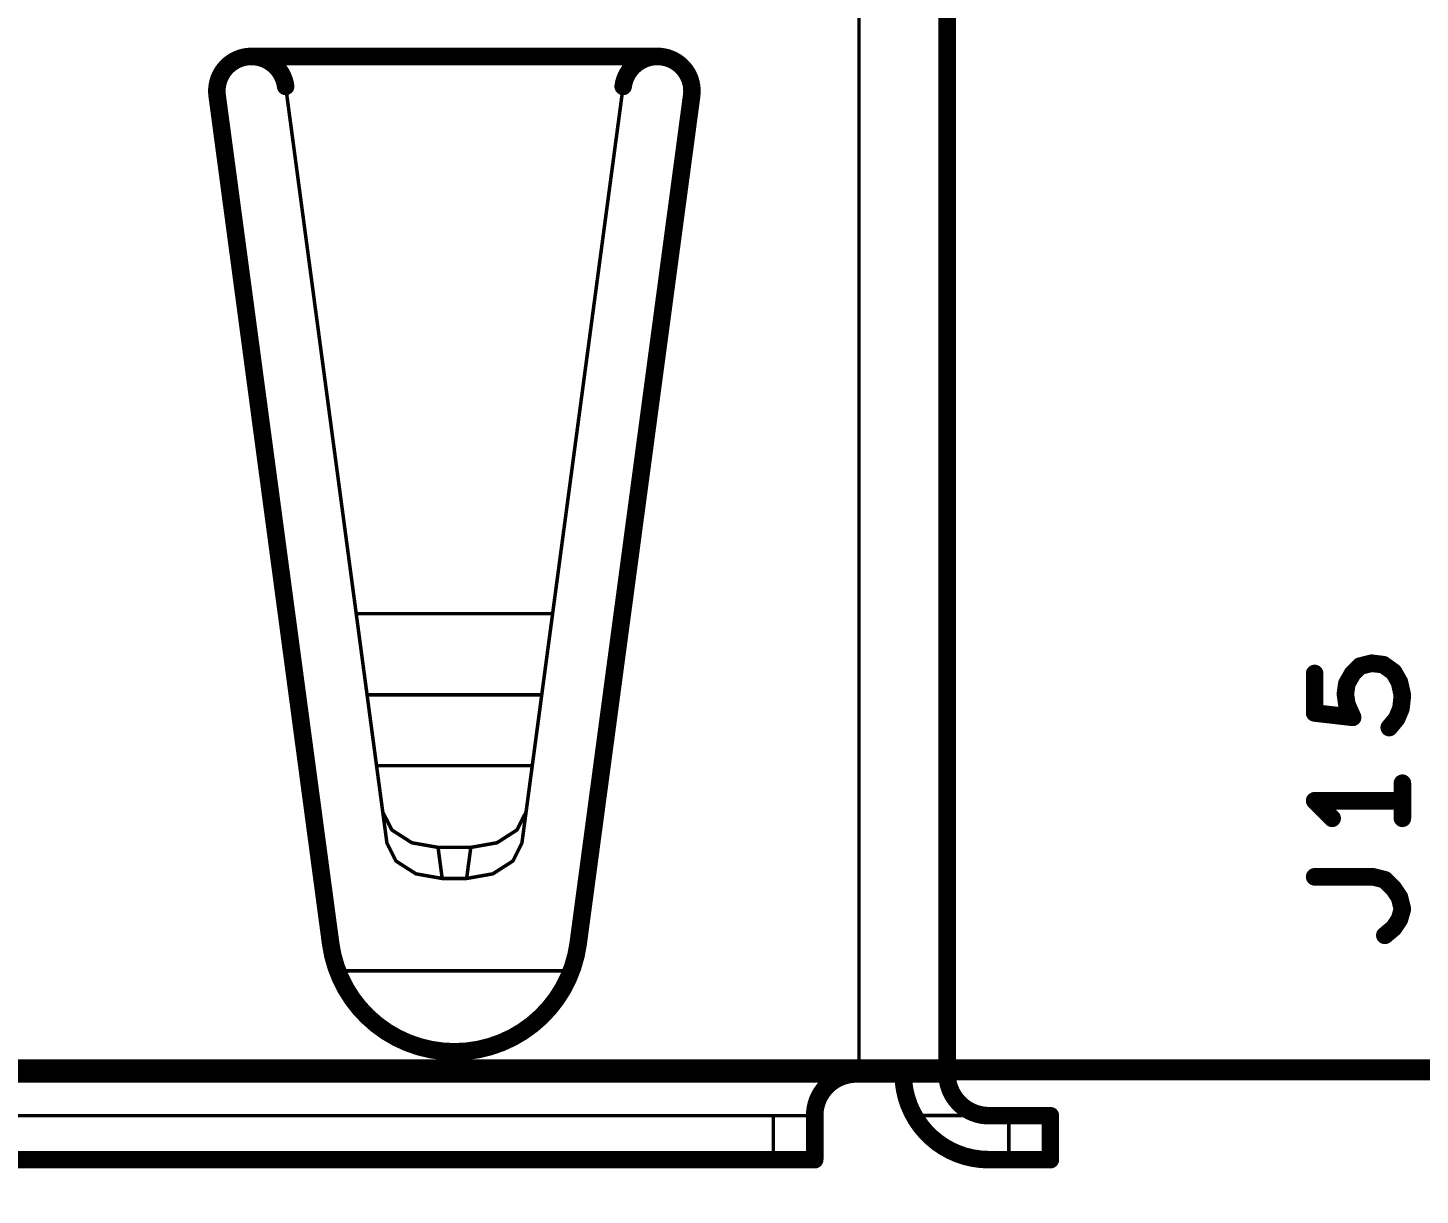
# Model space of a CAD drawing. Extents: x -11 to 101, y 2 to 100.
# Drawn here: x 10.9 to 20.97, y 9.59 to 18.04 of the extents above; entities that cross this region are included whole.
import ezdxf

# ---------------------------------------------------------------- set-up
doc = ezdxf.new("R2010")
doc.units = 0
doc.layers.get('0').update_dxf_attribs({"linetype": 'CONTINUOUS'})
doc.layers.get('DEFPOINTS').update_dxf_attribs({"linetype": 'CONTINUOUS'})
doc.layers.add('SILK_TOP_ART', color=251, linetype='CONTINUOUS')
doc.layers.add('SOLDER_TOP_ART', color=18, linetype='CONTINUOUS')
doc.dimstyles.get("Standard").update_dxf_attribs({"dimtxt": 3, "dimasz": 3, "dimexe": 0.18, "dimexo": 0, "dimgap": 1, "dimtad": 0, "dimtih": 1, "dimtoh": 1, "dimzin": 0, "dimcen": 0.09, "dimazin": 3, "dimtfac": 1, "dimtofl": 0, "dimtmove": 0, "dimatfit": 3})

# ---------------------------------------------------------------- blocks, each defined once
blk = doc.blocks.new('ROUND_165')
at = {"const_width": 0.0635}
blk.add_lwpolyline([(-0.03175, 0, 1), (0.03175, 0, 1)], format="xyb", close=True, dxfattribs=at)
blk = doc.blocks.new('ROUND_25')
at = {"const_width": 0.0127}
blk.add_lwpolyline([(-0.00635, 0, 1), (0.00635, 0, 1)], format="xyb", close=True, dxfattribs=at)
blk = doc.blocks.new('*U169')
at = {"color": 0, "linetype": 'CONTINUOUS'}
blk.add_text('88.00', height=3, dxfattribs=at).set_placement((39.771, 3.001))
blk = doc.blocks.new('*D164')
at = {"color": 0, "linetype": 'CONTINUOUS'}
for p, q in [((1, 12.538), (1, 4.296)), ((89, 12.5), (89, 4.296)), ((4, 4.476), (38.941, 4.476)), ((86, 4.476), (51.059, 4.476))]:
    blk.add_line(p, q, dxfattribs=at)
for points in [[(4, 4.976), (4, 3.976), (1, 4.476)], [(86, 4.976), (86, 3.976), (89, 4.476)]]:
    blk.add_solid(points, dxfattribs=at)
at = {"layer": 'DEFPOINTS', "color": 0, "linetype": 'CONTINUOUS'}
for p in [(1, 12.538), (89, 12.5), (1, 4.476)]:
    blk.add_point(p, dxfattribs=at)
at = {"linetype": 'CONTINUOUS'}
blk.add_blockref('*U169', (0, 0), dxfattribs=at)

msp = doc.modelspace()

# ---------------------------------------------------------------- linework, layer by layer
at = {"layer": 'SILK_TOP_ART'}
for points, const_width in [([(17.5468, 23.8499), (17.5468, 10.4699)], 0.127), ([(16.9088, 23.8499), (16.9088, 10.4699)], 0.0254), ([(12.513, 17.8299), (15.4506, 17.8299)], 0.127), ([(13.0862, 11.4136), (12.2652, 17.5467)], 0.127), ([(13.4934, 12.1401), (12.7608, 17.6131)], 0.0254), ([(14.4702, 12.1401), (15.2028, 17.6131)], 0.0254), ([(15.6984, 17.5467), (14.8774, 11.4136)], 0.127), ([(13.2713, 13.7997), (14.6923, 13.7997)], 0.0254), ([(20.6185, 13.4408), (20.5338, 13.4197)], 0.127), ([(20.7031, 13.4303), (20.6185, 13.4408)], 0.127), ([(20.2057, 13.081), (20.2057, 13.3667)], 0.127), ([(20.4809, 13.3667), (20.4385, 13.2927)], 0.127), ([(20.5338, 13.4197), (20.4809, 13.3667)], 0.127), ([(20.7772, 13.3773), (20.7031, 13.4303)], 0.127), ([(20.8195, 13.3033), (20.7772, 13.3773)], 0.127), ([(20.4385, 13.2927), (20.428, 13.2186)], 0.127), ([(20.8407, 13.208), (20.8195, 13.3033)], 0.127), ([(13.3499, 13.2122), (14.6137, 13.2122)], 0.0254), ([(20.428, 13.2186), (20.4385, 13.1445)], 0.127), ([(20.4385, 13.1445), (20.4809, 13.0493)], 0.127), ([(20.8301, 13.1127), (20.8407, 13.208)], 0.127), ([(20.4809, 13.0493), (20.2057, 13.081)], 0.127), ([(20.7455, 12.9752), (20.7984, 13.0387)], 0.127), ([(20.7984, 13.0387), (20.8301, 13.1127)], 0.127), ([(13.4186, 12.6993), (14.545, 12.6993)], 0.0254), ([(20.8407, 12.319), (20.8407, 12.573)], 0.127), ([(20.8407, 12.446), (20.2057, 12.446)], 0.127), ([(20.2057, 12.446), (20.3327, 12.319)], 0.127), ([(13.4633, 12.3649), (13.5287, 12.235)], 0.0254), ([(14.4349, 12.235), (14.5003, 12.3649)], 0.0254), ([(13.5287, 12.235), (13.6735, 12.1422)], 0.0254), ([(14.2901, 12.1422), (14.4349, 12.235)], 0.0254), ([(13.4934, 12.1401), (13.5587, 12.0101)], 0.0254), ([(13.6735, 12.1422), (13.8634, 12.1086)], 0.0254), ([(13.8634, 12.1086), (14.1002, 12.1086)], 0.0254), ([(13.8634, 12.1086), (13.8934, 11.8838)], 0.0254), ([(14.0702, 11.8838), (14.1002, 12.1086)], 0.0254), ([(14.1002, 12.1086), (14.2901, 12.1422)], 0.0254), ([(14.4049, 12.0101), (14.4702, 12.1401)], 0.0254), ([(13.5587, 12.0101), (13.7035, 11.9174)], 0.0254), ([(14.2601, 11.9174), (14.4049, 12.0101)], 0.0254), ([(13.7035, 11.9174), (13.8934, 11.8838)], 0.0254), ([(13.8934, 11.8838), (14.0702, 11.8838)], 0.0254), ([(14.0702, 11.8838), (14.2601, 11.9174)], 0.0254), ([(20.629, 11.8957), (20.2057, 11.8957)], 0.127), ([(20.7137, 11.8745), (20.629, 11.8957)], 0.127), ([(20.7772, 11.811), (20.7137, 11.8745)], 0.127), ([(20.8195, 11.7475), (20.7772, 11.811)], 0.127), ([(20.8407, 11.6628), (20.8195, 11.7475)], 0.127), ([(20.8195, 11.5887), (20.8407, 11.6628)], 0.127), ([(20.7137, 11.4723), (20.7772, 11.5253)], 0.127), ([(20.7772, 11.5253), (20.8195, 11.5887)], 0.127), ([(13.136, 11.2159), (14.8276, 11.2159)], 0.0254), ([(3, 10.5), (87, 10.5)], 0.1524), ([(4.4168, 10.4699), (17.5468, 10.4699)], 0.127), ([(5.3748, 10.1679), (16.5888, 10.1679)], 0.0254), ([(16.2888, 9.8499), (16.2888, 10.1679)], 0.0254), ([(16.5888, 9.8499), (16.5888, 10.1699)], 0.127), ([(17.8141, 10.1699), (17.3062, 10.1699)], 0.0254), ([(17.8488, 10.1679), (18.2938, 10.1679)], 0.127), ([(17.9938, 10.1679), (17.9938, 9.8499)], 0.0254), ([(18.2938, 10.1679), (18.2938, 9.8499)], 0.127), ([(5.3748, 9.8499), (16.5888, 9.8499)], 0.127), ([(17.8488, 9.8499), (18.2938, 9.8499)], 0.127)]:
    msp.add_lwpolyline(points, dxfattribs=dict(at, const_width=const_width))
at = {"layer": 'SILK_TOP_ART', "const_width": 0.127}
for points in [[(12.7608, 17.6131, 1), (12.2652, 17.5467)], [(15.6984, 17.5467, 1), (15.2028, 17.6131)], [(13.0862, 11.4136, 0.8750449), (14.8774, 11.4136)], [(16.8888, 10.4699, 0.4142136), (16.5888, 10.1699)], [(17.2288, 10.4699, 0.4142136), (17.8488, 9.8499)], [(17.5468, 10.4699, 0.4142136), (17.8488, 10.1679)]]:
    msp.add_lwpolyline(points, format="xyb", dxfattribs=at)
at = {"layer": 'SOLDER_TOP_ART', "const_width": 0.1524}
msp.add_lwpolyline([(3, 10.5), (87, 10.5)], dxfattribs=at)

# ---------------------------------------------------------------- block references
at = {"layer": 'SILK_TOP_ART'}
for name, p in [('ROUND_165', (12.513, 17.8299)), ('ROUND_165', (15.4506, 17.8299)), ('ROUND_165', (12.7608, 17.6131)), ('ROUND_165', (15.2028, 17.6131)), ('ROUND_165', (12.2652, 17.5467)), ('ROUND_165', (12.2652, 17.5467)), ('ROUND_25', (12.7608, 17.6131)), ('ROUND_25', (15.2028, 17.6131)), ('ROUND_165', (15.6984, 17.5467)), ('ROUND_165', (15.6984, 17.5467)), ('ROUND_25', (13.2713, 13.7997)), ('ROUND_25', (14.6923, 13.7997)), ('ROUND_165', (20.6185, 13.4408)), ('ROUND_165', (20.2057, 13.3667)), ('ROUND_165', (20.4809, 13.3667)), ('ROUND_165', (20.5338, 13.4197)), ('ROUND_165', (20.7031, 13.4303)), ('ROUND_165', (20.7772, 13.3773)), ('ROUND_165', (20.4385, 13.2927)), ('ROUND_165', (20.8195, 13.3033)), ('ROUND_25', (13.3499, 13.2122)), ('ROUND_25', (14.6137, 13.2122)), ('ROUND_165', (20.428, 13.2186)), ('ROUND_165', (20.4385, 13.1445)), ('ROUND_165', (20.8407, 13.208)), ('ROUND_165', (20.2057, 13.081)), ('ROUND_165', (20.4809, 13.0493)), ('ROUND_165', (20.7984, 13.0387)), ('ROUND_165', (20.8301, 13.1127)), ('ROUND_165', (20.7455, 12.9752)), ('ROUND_25', (13.4186, 12.6993)), ('ROUND_25', (14.545, 12.6993)), ('ROUND_165', (20.8407, 12.573)), ('ROUND_165', (20.2057, 12.446)), ('ROUND_165', (20.8407, 12.446)), ('ROUND_25', (13.4633, 12.3649)), ('ROUND_25', (14.5003, 12.3649)), ('ROUND_165', (20.3327, 12.319)), ('ROUND_165', (20.8407, 12.319)), ('ROUND_25', (13.5287, 12.235)), ('ROUND_25', (13.5287, 12.235)), ('ROUND_25', (14.4349, 12.235)), ('ROUND_25', (14.4349, 12.235)), ('ROUND_25', (13.4934, 12.1401)), ('ROUND_25', (13.4934, 12.1401)), ('ROUND_25', (13.6735, 12.1422)), ('ROUND_25', (13.6735, 12.1422)), ('ROUND_25', (13.8634, 12.1086)), ('ROUND_25', (13.8634, 12.1086)), ('ROUND_25', (13.8634, 12.1086)), ('ROUND_25', (14.1002, 12.1086)), ('ROUND_25', (14.1002, 12.1086)), ('ROUND_25', (14.1002, 12.1086)), ('ROUND_25', (14.2901, 12.1422)), ('ROUND_25', (14.2901, 12.1422)), ('ROUND_25', (14.4702, 12.1401)), ('ROUND_25', (14.4702, 12.1401)), ('ROUND_25', (13.5587, 12.0101)), ('ROUND_25', (13.5587, 12.0101)), ('ROUND_25', (14.4049, 12.0101)), ('ROUND_25', (14.4049, 12.0101)), ('ROUND_25', (13.7035, 11.9174)), ('ROUND_25', (13.7035, 11.9174)), ('ROUND_25', (13.8934, 11.8838)), ('ROUND_25', (13.8934, 11.8838)), ('ROUND_25', (13.8934, 11.8838)), ('ROUND_25', (14.0702, 11.8838)), ('ROUND_25', (14.0702, 11.8838)), ('ROUND_25', (14.0702, 11.8838)), ('ROUND_25', (14.2601, 11.9174)), ('ROUND_25', (14.2601, 11.9174)), ('ROUND_165', (20.2057, 11.8957)), ('ROUND_165', (20.629, 11.8957)), ('ROUND_165', (20.7137, 11.8745)), ('ROUND_165', (20.7772, 11.811)), ('ROUND_165', (20.8195, 11.7475)), ('ROUND_165', (20.8407, 11.6628)), ('ROUND_165', (20.7772, 11.5253)), ('ROUND_165', (20.8195, 11.5887)), ('ROUND_165', (20.7137, 11.4723)), ('ROUND_165', (13.0862, 11.4136)), ('ROUND_165', (13.0862, 11.4136)), ('ROUND_165', (14.8774, 11.4136)), ('ROUND_165', (14.8774, 11.4136)), ('ROUND_25', (13.136, 11.2159)), ('ROUND_25', (14.8276, 11.2159)), ('ROUND_165', (16.8888, 10.4699)), ('ROUND_25', (16.9088, 10.4699)), ('ROUND_165', (17.2288, 10.4699)), ('ROUND_165', (17.5468, 10.4699)), ('ROUND_165', (17.5468, 10.4699)), ('ROUND_165', (17.5468, 10.4699)), ('ROUND_25', (16.2888, 10.1679)), ('ROUND_165', (16.5888, 10.1699)), ('ROUND_165', (16.5888, 10.1699)), ('ROUND_25', (16.5888, 10.1679)), ('ROUND_25', (17.3062, 10.1699)), ('ROUND_165', (17.8488, 10.1679)), ('ROUND_165', (17.8488, 10.1679)), ('ROUND_25', (17.8141, 10.1699)), ('ROUND_25', (17.9938, 10.1679)), ('ROUND_165', (18.2938, 10.1679)), ('ROUND_165', (18.2938, 10.1679)), ('ROUND_165', (16.5888, 9.8499)), ('ROUND_165', (16.5888, 9.8499)), ('ROUND_165', (17.8488, 9.8499)), ('ROUND_165', (17.8488, 9.8499)), ('ROUND_165', (18.2938, 9.8499)), ('ROUND_165', (18.2938, 9.8499)), ('ROUND_25', (16.2888, 9.8499)), ('ROUND_25', (17.9938, 9.8499))]:
    msp.add_blockref(name, p, dxfattribs=at)

# ---------------------------------------------------------------- dimensions: what is measured, and where the dimension line sits
at = {"linetype": 'CONTINUOUS'}
dim = msp.add_linear_dim(base=(1, 4.475539), p1=(89, 12.5), p2=(1, 12.5381), dimstyle='Standard', dxfattribs=at)
dim.commit()
dim.dimension.update_dxf_attribs({"geometry": '*D164', "text_midpoint": (45, 4.475539)})

doc.saveas('drawing.dxf')
